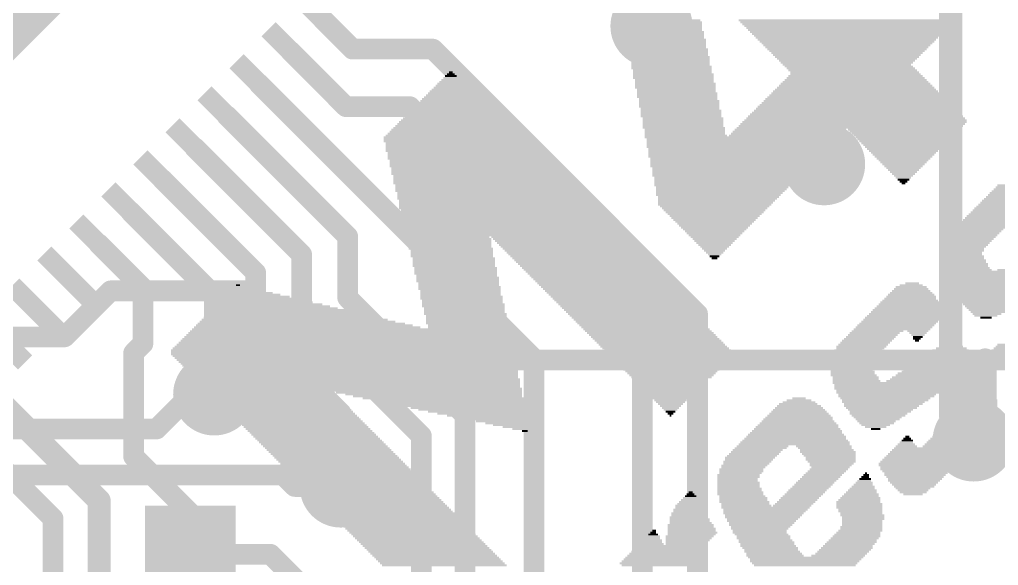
# Model space of a CAD drawing. Extents: x -17.8 to 79, y -18.3 to 67.8.
# Drawn here: x 40.4 to 51.2, y 21.23 to 27.25 of the extents above; entities that cross this region are included whole.
import ezdxf

# ---------------------------------------------------------------- set-up
doc = ezdxf.new("R2010")
doc.units = 0
for name, color, linetype in [('1', 12, 'CONTINUOUS'), ('16', 5, 'CONTINUOUS'), ('18', 3, 'CONTINUOUS'), ('200', 4, 'CONTINUOUS')]:
    doc.layers.add(name, color=color, linetype=linetype)

# ---------------------------------------------------------------- blocks, each defined once
blk = doc.blocks.new('RECT')
blk.add_solid([(-0.5, -0.5), (0.5, -0.5), (-0.5, 0.5), (0.5, 0.5)])
blk = doc.blocks.new('ROUNDV')
at = {"const_width": 0.5}
blk.add_lwpolyline([(0, -0.25, 1), (0, 0.25, 1), (0, -0.25)], format="xyb", dxfattribs=at)

msp = doc.modelspace()

# ---------------------------------------------------------------- linework, layer by layer
at = {"layer": '1'}
for points, const_width in [([(50.673, 44.45), (50.673, 22.86)], 0.254), ([(43.7461, 27.2493), (44.0714, 26.924)], 0.2286), ([(43.3926, 26.8957), (43.9993, 26.289)], 0.2286), ([(44.0714, 26.924), (44.958, 26.924)], 0.2286), ([(44.958, 26.924), (47.879, 24.003)], 0.2286), ([(43.039, 26.5422), (46.0756, 23.5056)], 0.2286), ([(43.9993, 26.289), (44.704, 26.289)], 0.2286), ([(44.704, 26.289), (47.2694, 23.7236)], 0.2286), ([(42.6855, 26.1886), (44.0182, 24.8559)], 0.2286), ([(42.3319, 25.8351), (43.5102, 24.6568)], 0.2286), ([(41.9783, 25.4815), (43.0022, 24.4577)], 0.2286), ([(41.6248, 25.128), (42.545, 24.2078)], 0.2286), ([(44.0182, 24.8559), (44.0182, 24.1808)], 0.2286), ([(41.2712, 24.7744), (41.7576, 24.2881)], 0.2286), ([(43.5102, 24.6568), (43.5102, 23.9776)], 0.2286), ([(43.0022, 24.4577), (43.0022, 23.8506)], 0.2286), ([(41.7576, 24.2881), (41.7576, 23.6728)], 0.2286), ([(42.545, 24.2078), (42.545, 23.114)], 0.2286), ([(44.0182, 24.1808), (45.3136, 22.8854)], 0.2286), ([(43.5102, 23.9776), (44.831, 22.6568)], 0.2286), ([(47.879, 24.003), (47.879, 4.826)], 0.2286), ([(43.0022, 23.8506), (43.942, 22.9108)], 0.2286), ([(41.7576, 23.6728), (41.656, 23.5712)], 0.2286), ([(47.2694, 23.7236), (47.2694, 9.3726)], 0.2286), ([(41.656, 23.5712), (41.656, 22.4282)], 0.2286), ([(46.0756, 23.5056), (46.0756, 10.3632)], 0.2286), ([(39.857, 23.3602), (41.275, 21.9422)], 0.254), ([(39.5035, 23.0066), (40.767, 21.7431)], 0.2286), ([(43.942, 22.9108), (43.942, 22.098)], 0.2286), ([(45.3136, 22.8854), (45.3136, 9.271)], 0.2286), ([(50.673, 22.86), (50.927, 22.606)], 0.254), ([(44.831, 22.6568), (44.831, 7.366)], 0.2286), ([(41.656, 22.4282), (42.282, 21.8022)], 0.2286), ([(41.275, 21.9422), (41.275, 18.669)], 0.254), ([(40.767, 21.7431), (40.767, 6.604)], 0.2286), ([(42.282, 21.8022), (42.282, 21.3496)], 0.2286), ([(43.1664, 21.3496), (42.282, 21.3496)], 0.2286), ([(44.323, 20.193), (43.1664, 21.3496)], 0.2286)]:
    msp.add_lwpolyline(points, dxfattribs=dict(at, const_width=const_width))
for points, const_width in [([(43.7865, 27.2897, 1), (43.7057, 27.2089)], 0.1143), ([(43.433, 26.9361, 1), (43.3522, 26.8553)], 0.1143), ([(44.0714, 26.9812, 1), (44.0714, 26.8669)], 0.1143), ([(44.031, 26.8836, 1), (44.1118, 26.9644)], 0.1143), ([(44.9984, 26.9644, 1), (44.9176, 26.8836)], 0.1143), ([(44.958, 26.8669, 1), (44.958, 26.9812)], 0.1143), ([(43.0794, 26.5826, 1), (42.9986, 26.5018)], 0.1143), ([(43.9993, 26.3462, 1), (43.9993, 26.2319)], 0.1143), ([(43.9589, 26.2486, 1), (44.0397, 26.3294)], 0.1143), ([(44.7444, 26.3294, 1), (44.6636, 26.2486)], 0.1143), ([(44.704, 26.2319, 1), (44.704, 26.3462)], 0.1143), ([(42.7259, 26.229, 1), (42.645, 26.1482)], 0.1143), ([(42.3723, 25.8755, 1), (42.2915, 25.7947)], 0.1143), ([(42.0188, 25.5219, 1), (41.9379, 25.4411)], 0.1143), ([(41.6652, 25.1684, 1), (41.5844, 25.0876)], 0.1143), ([(44.0754, 24.8559, 1), (43.9611, 24.8559)], 0.1143), ([(41.3117, 24.8148, 1), (41.2308, 24.734)], 0.1143), ([(43.9778, 24.8155, 1), (44.0586, 24.8963)], 0.1143), ([(43.5674, 24.6568, 1), (43.4531, 24.6568)], 0.1143), ([(43.4698, 24.6164, 1), (43.5506, 24.6972)], 0.1143), ([(43.0594, 24.4577, 1), (42.9451, 24.4577)], 0.1143), ([(42.9618, 24.4173, 1), (43.0426, 24.4981)], 0.1143), ([(41.8148, 24.2881, 1), (41.7005, 24.2881)], 0.1143), ([(41.7172, 24.2476, 1), (41.798, 24.3285)], 0.1143), ([(42.6022, 24.2078, 1), (42.4879, 24.2078)], 0.1143), ([(42.5046, 24.1673, 1), (42.5854, 24.2482)], 0.1143), ([(44.0586, 24.2212, 1), (43.9778, 24.1404)], 0.1143), ([(43.9611, 24.1808, 1), (44.0754, 24.1808)], 0.1143), ([(43.5506, 24.018, 1), (43.4698, 23.9372)], 0.1143), ([(47.9362, 24.003, 1), (47.8219, 24.003)], 0.1143), ([(47.8386, 23.9626, 1), (47.9194, 24.0434)], 0.1143), ([(43.4531, 23.9776, 1), (43.5674, 23.9776)], 0.1143), ([(43.0426, 23.891, 1), (42.9618, 23.8102)], 0.1143), ([(42.9451, 23.8506, 1), (43.0594, 23.8506)], 0.1143), ([(41.798, 23.6324, 1), (41.7172, 23.7132)], 0.1143), ([(47.3266, 23.7236, 1), (47.2123, 23.7236)], 0.1143), ([(47.229, 23.6832, 1), (47.3098, 23.764)], 0.1143), ([(41.7131, 23.5712, 1), (41.5988, 23.5712)], 0.1143), ([(41.6156, 23.6116, 1), (41.6964, 23.5308)], 0.1143), ([(41.7005, 23.6728, 1), (41.8148, 23.6728)], 0.1143), ([(46.1328, 23.5056, 1), (46.0185, 23.5056)], 0.1143), ([(46.0352, 23.4652, 1), (46.116, 23.546)], 0.1143), ([(42.4879, 23.114, 1), (42.6022, 23.114)], 0.1143), ([(43.9992, 22.9108, 1), (43.8849, 22.9108)], 0.1143), ([(43.9016, 22.8704, 1), (43.9824, 22.9512)], 0.1143), ([(45.3708, 22.8854, 1), (45.2565, 22.8854)], 0.1143), ([(45.2732, 22.845, 1), (45.354, 22.9258)], 0.1143), ([(50.7179, 22.9049, 1), (50.6281, 22.8151)], 0.127), ([(50.6095, 22.86, 1), (50.7365, 22.86)], 0.127), ([(44.8882, 22.6568, 1), (44.7739, 22.6568)], 0.1143), ([(44.7906, 22.6164, 1), (44.8714, 22.6972)], 0.1143), ([(50.8821, 22.5611, 1), (50.9719, 22.6509)], 0.127), ([(41.5988, 22.4282, 1), (41.7131, 22.4282)], 0.1143), ([(41.6964, 22.4686, 1), (41.6156, 22.3878)], 0.1143), ([(43.8849, 22.098, 1), (43.9992, 22.098)], 0.1143), ([(41.3385, 21.9422, 1), (41.2115, 21.9422)], 0.127), ([(41.2301, 21.8973, 1), (41.3199, 21.9871)], 0.127), ([(40.8242, 21.7431, 1), (40.7099, 21.7431)], 0.1143), ([(40.7266, 21.7027, 1), (40.8074, 21.7835)], 0.1143), ([(42.3391, 21.8022, 1), (42.2248, 21.8022)], 0.1143), ([(42.2416, 21.7618, 1), (42.3224, 21.8426)], 0.1143), ([(42.282, 21.4068, 1), (42.282, 21.2925)], 0.1143), ([(42.2248, 21.3496, 1), (42.3391, 21.3496)], 0.1143), ([(43.2068, 21.39, 1), (43.126, 21.3092)], 0.1143), ([(43.1664, 21.2925, 1), (43.1664, 21.4068)], 0.1143)]:
    msp.add_lwpolyline(points, format="xyb", dxfattribs=dict(at, const_width=const_width))
at = {"layer": '16'}
for points, const_width in [([(40.894, 23.749), (41.402, 24.257)], 0.2286), ([(41.402, 24.257), (42.926, 24.257)], 0.2286), ([(42.926, 24.257), (43.688, 23.495)], 0.2286), ([(33.401, 23.749), (40.894, 23.749)], 0.2286), ([(43.688, 23.495), (51.054, 23.495)], 0.2286), ([(51.054, 22.733), (51.054, 23.495)], 0.254), ([(51.054, 23.495), (54.737, 23.495)], 0.2286), ([(41.91, 22.733), (42.291, 23.114)], 0.2286), ([(42.291, 23.114), (42.545, 23.114)], 0.2286), ([(41.91, 22.733), (20.701, 22.733)], 0.2286), ([(50.927, 22.606), (51.054, 22.733)], 0.254), ([(43.307, 22.225), (22.479, 22.225)], 0.2286), ([(43.307, 22.225), (43.434, 22.098)], 0.2286), ([(43.434, 22.098), (43.942, 22.098)], 0.2286)]:
    msp.add_lwpolyline(points, dxfattribs=dict(at, const_width=const_width))
for points, const_width in [([(41.402, 24.3142, 1), (41.402, 24.1999)], 0.1143), ([(41.4424, 24.2166, 1), (41.3616, 24.2974)], 0.1143), ([(42.9664, 24.2974, 1), (42.8856, 24.2166)], 0.1143), ([(42.926, 24.1999, 1), (42.926, 24.3142)], 0.1143), ([(40.8536, 23.7894, 1), (40.9344, 23.7086)], 0.1143), ([(40.894, 23.6919, 1), (40.894, 23.8062)], 0.1143), ([(43.688, 23.5522, 1), (43.688, 23.4379)], 0.1143), ([(43.6476, 23.4546, 1), (43.7284, 23.5354)], 0.1143), ([(51.1175, 23.495, 1), (50.9905, 23.495)], 0.127), ([(51.054, 23.5522, 1), (51.054, 23.4379)], 0.1143), ([(51.054, 23.4379, 1), (51.054, 23.5522)], 0.1143), ([(42.291, 23.1712, 1), (42.291, 23.0569)], 0.1143), ([(42.3314, 23.0736, 1), (42.2506, 23.1544)], 0.1143), ([(42.545, 23.0569, 1), (42.545, 23.1712)], 0.1143), ([(41.8696, 22.7734, 1), (41.9504, 22.6926)], 0.1143), ([(41.91, 22.6759, 1), (41.91, 22.7902)], 0.1143), ([(50.9905, 22.733, 1), (51.1175, 22.733)], 0.127), ([(51.0989, 22.6881, 1), (51.0091, 22.7779)], 0.127), ([(50.8821, 22.6509, 1), (50.9719, 22.5611)], 0.127), ([(43.3474, 22.2654, 1), (43.2666, 22.1846)], 0.1143), ([(43.307, 22.1679, 1), (43.307, 22.2822)], 0.1143), ([(43.434, 22.1552, 1), (43.434, 22.0409)], 0.1143), ([(43.3936, 22.0576, 1), (43.4744, 22.1384)], 0.1143), ([(43.942, 22.0409, 1), (43.942, 22.1552)], 0.1143)]:
    msp.add_lwpolyline(points, format="xyb", dxfattribs=dict(at, const_width=const_width))

# ---------------------------------------------------------------- block references
at = {"layer": '1', "rotation": 135}
for p, xscale, yscale in [((38.3014, 28.0978), 4.7, 4.7), ((43.7461, 27.2493), 0.7, 0.22), ((43.3926, 26.8957), 0.7, 0.22), ((43.039, 26.5422), 0.7, 0.22), ((42.6855, 26.1886), 0.7, 0.22), ((42.3319, 25.8351), 0.7, 0.22), ((41.9783, 25.4815), 0.7, 0.22), ((41.6248, 25.128), 0.7, 0.22), ((41.2712, 24.7744), 0.7, 0.22), ((40.9177, 24.4209), 0.7, 0.22), ((40.5641, 24.0673), 0.7, 0.22), ((40.2106, 23.7138), 0.7, 0.22)]:
    msp.add_blockref('RECT', p, dxfattribs=dict(at, xscale=xscale, yscale=yscale))
at = {"layer": '1', "xscale": 1.075, "rotation": 90}
msp.add_blockref('RECT', (42.282, 21.3496), dxfattribs=at)
at = {"layer": '18', "xscale": 0.9064, "yscale": 0.9064}
for p in [(47.371, 27.178), (47.371, 27.178), (49.276, 25.654), (49.276, 25.654), (42.545, 23.114), (42.545, 23.114), (50.927, 22.606), (50.927, 22.606), (43.942, 22.098), (43.942, 22.098)]:
    msp.add_blockref('ROUNDV', p, dxfattribs=at)
at = {"layer": '200', "yscale": 0.0212}
for p, xscale in [((47.4749, 27.2404), 0.8678), ((47.4961, 27.2192), 0.8678), ((49.4645, 27.2404), 2.2647), ((49.4857, 27.2192), 2.2647), ((47.4961, 27.1981), 0.8678), ((47.4961, 27.1769), 0.8678), ((47.4961, 27.1557), 0.8678), ((47.4961, 27.1346), 0.8678), ((47.5173, 27.1134), 0.8678), ((49.5069, 27.1981), 2.2647), ((49.528, 27.1769), 2.2647), ((49.528, 27.1557), 2.2224), ((49.528, 27.1346), 2.1801), ((49.528, 27.1134), 2.1377), ((47.5173, 27.0922), 0.8678), ((47.5173, 27.0711), 0.8678), ((47.5173, 27.0499), 0.8678), ((47.5279, 27.0288), 0.889), ((47.5384, 27.0076), 0.8678), ((49.528, 27.0922), 2.0954), ((49.528, 27.0711), 2.0531), ((49.528, 27.0499), 2.0108), ((49.528, 27.0288), 1.9684), ((49.528, 27.0076), 1.9261), ((47.5384, 26.9864), 0.8678), ((47.5384, 26.9653), 0.8678), ((47.5384, 26.9441), 0.8678), ((47.549, 26.9229), 0.889), ((47.5596, 26.9018), 0.8678), ((49.528, 26.9864), 1.8838), ((49.528, 26.9653), 1.8414), ((49.528, 26.9441), 1.7991), ((49.528, 26.9229), 1.7568), ((49.528, 26.9018), 1.7144), ((47.5596, 26.8806), 0.8678), ((47.5596, 26.8594), 0.8678), ((47.5702, 26.8383), 0.889), ((47.5702, 26.8171), 0.889), ((47.5808, 26.7959), 0.8678), ((49.528, 26.8806), 1.6721), ((49.528, 26.8594), 1.6298), ((49.528, 26.8383), 1.5874), ((49.528, 26.8171), 1.5451), ((49.528, 26.7959), 1.5028), ((47.5913, 26.7324), 0.889), ((47.5913, 26.7113), 0.889), ((47.5808, 26.7748), 0.8678), ((47.5808, 26.7536), 0.8678), ((47.6019, 26.6901), 0.8678), ((49.528, 26.7748), 1.4604), ((49.528, 26.7536), 1.4181), ((49.5492, 26.7324), 1.4181), ((49.5704, 26.7113), 1.4181), ((49.5915, 26.6901), 1.4181), ((45.1573, 26.5843), 0.2117), ((45.1573, 26.6054), 0.1693), ((45.1573, 26.6266), 0.127), ((45.1573, 26.6478), 0.0847), ((45.1573, 26.6689), 0.0423), ((47.6019, 26.6689), 0.8678), ((47.6125, 26.6478), 0.889), ((47.6125, 26.6266), 0.889), ((47.6125, 26.6054), 0.889), ((47.6231, 26.5843), 0.8678), ((49.6233, 26.5843), 1.5663), ((49.6233, 26.6054), 1.5239), ((49.6233, 26.6266), 1.4816), ((49.6127, 26.6689), 1.4181), ((49.6233, 26.6478), 1.4393), ((45.1573, 26.4784), 0.4233), ((45.1573, 26.4996), 0.381), ((45.1573, 26.5208), 0.3387), ((45.1573, 26.5419), 0.2963), ((45.1573, 26.5631), 0.254), ((47.6231, 26.5631), 0.8678), ((47.6337, 26.5419), 0.889), ((47.6337, 26.5208), 0.889), ((47.6337, 26.4996), 0.889), ((47.6443, 26.4784), 0.8678), ((49.6233, 26.4784), 1.7779), ((49.6233, 26.4996), 1.7356), ((49.6233, 26.5208), 1.6933), ((49.6233, 26.5419), 1.6509), ((49.6233, 26.5631), 1.6086), ((45.1573, 26.3514), 0.6773), ((45.1573, 26.3726), 0.635), ((45.1573, 26.3938), 0.5926), ((45.1573, 26.4149), 0.5503), ((45.1573, 26.4361), 0.508), ((45.1573, 26.4573), 0.4657), ((47.6548, 26.4361), 0.889), ((47.6548, 26.4149), 0.889), ((47.6548, 26.3938), 0.889), ((47.6443, 26.4573), 0.8678), ((47.6654, 26.3726), 0.8678), ((47.676, 26.3514), 0.889), ((49.6233, 26.3514), 2.0319), ((49.6233, 26.3726), 1.9896), ((49.6233, 26.3938), 1.9473), ((49.6233, 26.4149), 1.9049), ((49.6233, 26.4361), 1.8626), ((49.6233, 26.4573), 1.8203), ((45.1573, 26.2456), 0.889), ((45.1573, 26.2668), 0.8466), ((45.1573, 26.2879), 0.8043), ((45.1573, 26.3091), 0.762), ((45.1573, 26.3303), 0.7196), ((47.676, 26.3303), 0.889), ((47.676, 26.3091), 0.889), ((47.676, 26.2879), 0.889), ((47.6866, 26.2668), 0.8678), ((47.6972, 26.2456), 0.889), ((49.6233, 26.2456), 2.2436), ((49.6233, 26.2668), 2.2012), ((49.6233, 26.2879), 2.1589), ((49.6233, 26.3091), 2.1166), ((49.6233, 26.3303), 2.0743), ((45.1573, 26.1398), 1.1006), ((45.1573, 26.161), 1.0583), ((45.1573, 26.1821), 1.016), ((45.1573, 26.2033), 0.9736), ((45.1573, 26.2245), 0.9313), ((47.6972, 26.2245), 0.889), ((47.6972, 26.2033), 0.889), ((47.6972, 26.1821), 0.889), ((47.7183, 26.161), 0.889), ((47.7183, 26.1398), 0.889), ((49.6233, 26.1398), 2.4552), ((49.6233, 26.161), 2.4129), ((49.6233, 26.1821), 2.3706), ((49.6233, 26.2033), 2.3282), ((49.6233, 26.2245), 2.2859), ((45.1573, 26.034), 1.3123), ((45.1573, 26.0551), 1.27), ((45.1573, 26.0763), 1.2276), ((45.1573, 26.0975), 1.1853), ((45.1573, 26.1186), 1.143), ((47.7183, 26.1186), 0.889), ((47.7183, 26.0975), 0.889), ((47.7183, 26.0763), 0.889), ((47.7289, 26.0551), 0.9101), ((47.7395, 26.034), 0.889), ((48.9036, 26.034), 1.2276), ((49.5492, 26.0551), 2.4764), ((49.5704, 26.0763), 2.4764), ((49.5915, 26.0975), 2.4764), ((49.6127, 26.1186), 2.4764), ((50.1524, 26.034), 1.2276), ((45.1573, 25.9493), 1.4816), ((45.1679, 25.9281), 1.5028), ((45.1573, 25.9705), 1.4393), ((45.1573, 25.9916), 1.3969), ((45.1573, 26.0128), 1.3546), ((47.7395, 26.0128), 0.889), ((47.7395, 25.9916), 0.889), ((48.3639, 25.9493), 2.1378), ((47.7501, 25.9705), 0.9101), ((48.3639, 25.9281), 2.0954), ((48.8401, 25.9705), 1.2276), ((48.8613, 25.9916), 1.2276), ((48.8825, 26.0128), 1.2276), ((50.1524, 26.0128), 1.1853), ((50.1524, 25.9916), 1.143), ((50.1524, 25.9705), 1.1006), ((50.1524, 25.9493), 1.0583), ((50.1524, 25.9281), 1.016), ((45.1784, 25.907), 1.5239), ((45.1996, 25.8858), 1.5239), ((45.2102, 25.8646), 1.5451), ((45.2208, 25.8435), 1.5663), ((45.2314, 25.8223), 1.5874), ((48.3533, 25.907), 2.0743), ((48.3427, 25.8858), 2.0531), ((48.3216, 25.8435), 2.0108), ((48.3322, 25.8646), 2.0319), ((48.3216, 25.8223), 1.9684), ((50.1524, 25.907), 0.9736), ((50.1524, 25.8858), 0.9313), ((50.1524, 25.8646), 0.889), ((50.1524, 25.8435), 0.8466), ((50.1524, 25.8223), 0.8043), ((45.2419, 25.8011), 1.6086), ((45.2631, 25.78), 1.6086), ((45.2737, 25.7588), 1.6298), ((45.2843, 25.7376), 1.6509), ((45.2949, 25.7165), 1.6721), ((48.2792, 25.7376), 1.8838), ((48.311, 25.8011), 1.9473), ((48.3004, 25.78), 1.9261), ((48.2898, 25.7588), 1.9049), ((48.2792, 25.7165), 1.8414), ((50.1524, 25.8011), 0.762), ((50.1524, 25.78), 0.7196), ((50.1524, 25.7588), 0.6773), ((50.1524, 25.7376), 0.635), ((50.1524, 25.7165), 0.5926), ((45.316, 25.6953), 1.6721), ((45.3266, 25.6741), 1.6933), ((45.3372, 25.653), 1.7144), ((45.3478, 25.6318), 1.7356), ((45.3689, 25.6106), 1.7356), ((48.2369, 25.6318), 1.7568), ((48.2687, 25.6953), 1.8203), ((48.2581, 25.6741), 1.7991), ((48.2475, 25.653), 1.7779), ((48.2369, 25.6106), 1.7144), ((50.1524, 25.6953), 0.5503), ((50.1524, 25.6741), 0.508), ((50.1524, 25.653), 0.4656), ((50.1524, 25.6318), 0.4233), ((50.1524, 25.6106), 0.381), ((45.3795, 25.5895), 1.7568), ((45.3901, 25.5683), 1.7779), ((45.4007, 25.5471), 1.7991), ((45.4218, 25.526), 1.7991), ((45.4324, 25.5048), 1.8203), ((48.2157, 25.5683), 1.6721), ((48.2263, 25.5895), 1.6933), ((48.1946, 25.526), 1.6298), ((48.2052, 25.5471), 1.6509), ((48.1946, 25.5048), 1.5874), ((50.1524, 25.5895), 0.3387), ((50.1524, 25.5683), 0.2963), ((50.1524, 25.5471), 0.254), ((50.1524, 25.526), 0.2117), ((50.1524, 25.5048), 0.1693), ((45.443, 25.4836), 1.8414), ((45.4536, 25.4625), 1.8626), ((45.4642, 25.4413), 1.8838), ((45.4853, 25.4201), 1.8838), ((45.4959, 25.399), 1.9049), ((45.5065, 25.3778), 1.9261), ((48.184, 25.4836), 1.5663), ((48.1734, 25.4625), 1.5451), ((48.1628, 25.4413), 1.5239), ((48.1522, 25.4201), 1.5028), ((48.1522, 25.399), 1.4604), ((48.1417, 25.3778), 1.4393), ((50.1524, 25.4836), 0.127), ((50.1524, 25.4625), 0.0847), ((50.1524, 25.4413), 0.0423), ((51.4541, 25.3778), 0.6138), ((51.4541, 25.399), 0.5715), ((51.4541, 25.4201), 0.5291), ((45.5171, 25.3567), 1.9473), ((45.5488, 25.3143), 1.9684), ((45.5594, 25.2932), 1.9896), ((45.57, 25.272), 2.0108), ((45.5383, 25.3355), 1.9473), ((48.1205, 25.3355), 1.3969), ((48.1099, 25.3143), 1.3758), ((48.1311, 25.3567), 1.4181), ((48.1099, 25.2932), 1.3335), ((48.0993, 25.272), 1.3123), ((51.4329, 25.272), 0.7831), ((51.4435, 25.2932), 0.762), ((51.4435, 25.3143), 0.7196), ((51.4435, 25.3355), 0.6773), ((51.4541, 25.3567), 0.6561), ((45.6123, 25.2085), 2.0531), ((45.5912, 25.2508), 2.0108), ((45.6229, 25.1873), 2.0743), ((45.6335, 25.1662), 2.0954), ((45.6018, 25.2297), 2.0319), ((48.0887, 25.2508), 1.2911), ((48.0782, 25.2297), 1.27), ((48.0676, 25.2085), 1.2488), ((48.0676, 25.1873), 1.2065), ((48.0676, 25.1662), 1.1641), ((51.3589, 25.1662), 0.8466), ((51.38, 25.1873), 0.8466), ((51.4012, 25.2085), 0.8466), ((51.4224, 25.2297), 0.8466), ((51.4329, 25.2508), 0.8255), ((45.6758, 25.1027), 2.1378), ((45.6864, 25.0815), 2.1589), ((45.6547, 25.145), 2.0954), ((45.6653, 25.1238), 2.1166), ((45.7076, 25.0603), 2.1589), ((48.0676, 25.145), 1.1218), ((48.0676, 25.1238), 1.0795), ((48.0676, 25.1027), 1.0371), ((48.0676, 25.0815), 0.9948), ((48.0676, 25.0603), 0.9525), ((51.253, 25.0603), 0.8466), ((51.2742, 25.0815), 0.8466), ((51.2954, 25.1027), 0.8466), ((51.3165, 25.1238), 0.8466), ((51.3377, 25.145), 0.8466), ((45.7393, 24.9968), 2.2224), ((45.7182, 25.0392), 2.1801), ((45.7288, 25.018), 2.2012), ((45.7605, 24.9757), 2.2224), ((45.7711, 24.9545), 2.2436), ((48.0676, 25.0392), 0.9101), ((48.0676, 25.018), 0.8678), ((48.0676, 24.9968), 0.8255), ((48.0676, 24.9757), 0.7831), ((48.0676, 24.9545), 0.7408), ((50.999, 24.9545), 0.5503), ((51.0202, 24.9757), 0.5503), ((51.0414, 24.9968), 0.5503), ((51.0625, 25.018), 0.5503), ((51.0943, 25.0392), 0.5715), ((45.7817, 24.9333), 2.2647), ((45.7923, 24.9122), 2.2859), ((45.824, 24.8698), 2.3071), ((45.8134, 24.891), 2.2859), ((45.1255, 24.8487), 0.9101), ((46.3002, 24.8487), 1.3969), ((48.0676, 24.9333), 0.6985), ((48.0676, 24.9122), 0.6561), ((48.0676, 24.891), 0.6138), ((48.0676, 24.8698), 0.5715), ((48.0676, 24.8487), 0.5291), ((50.9038, 24.8487), 0.5291), ((50.9144, 24.8698), 0.5503), ((50.9355, 24.891), 0.5503), ((50.9567, 24.9122), 0.5503), ((50.9779, 24.9333), 0.5503), ((45.1361, 24.8275), 0.9313), ((45.1361, 24.8063), 0.9313), ((45.1467, 24.7852), 0.9101), ((45.1467, 24.764), 0.9101), ((45.1467, 24.7428), 0.9101), ((46.3214, 24.8275), 1.3969), ((46.3426, 24.8063), 1.3969), ((46.3637, 24.7852), 1.3969), ((46.3849, 24.764), 1.3969), ((46.4061, 24.7428), 1.3969), ((48.0676, 24.8275), 0.4868), ((48.0676, 24.8063), 0.4445), ((48.0676, 24.7852), 0.4022), ((48.0676, 24.764), 0.3598), ((48.0676, 24.7428), 0.3175), ((50.8191, 24.7428), 0.4868), ((50.8509, 24.7852), 0.508), ((50.8403, 24.764), 0.4868), ((50.8826, 24.8275), 0.5291), ((50.8721, 24.8063), 0.508), ((45.1573, 24.7217), 0.9313), ((45.1679, 24.7005), 0.9101), ((45.1679, 24.6793), 0.9101), ((45.1679, 24.6582), 0.9101), ((45.1679, 24.637), 0.9101), ((46.4272, 24.7217), 1.3969), ((46.4484, 24.7005), 1.3969), ((46.4696, 24.6793), 1.3969), ((46.4907, 24.6582), 1.3969), ((46.5119, 24.637), 1.3969), ((48.0676, 24.7217), 0.2752), ((48.0676, 24.7005), 0.2328), ((48.0676, 24.6793), 0.1905), ((48.0676, 24.6582), 0.1482), ((48.0676, 24.637), 0.1058), ((50.798, 24.6793), 0.4445), ((50.798, 24.6582), 0.4445), ((50.8086, 24.7217), 0.4656), ((50.8086, 24.7005), 0.4656), ((50.8086, 24.637), 0.4656), ((45.189, 24.6158), 0.9101), ((45.189, 24.5947), 0.9101), ((45.189, 24.5735), 0.9101), ((45.189, 24.5524), 0.9101), ((45.189, 24.5312), 0.9101), ((46.5331, 24.6158), 1.3969), ((46.5542, 24.5947), 1.3969), ((46.5754, 24.5735), 1.3969), ((46.5966, 24.5524), 1.3969), ((46.6177, 24.5312), 1.3969), ((48.0676, 24.6158), 0.0635), ((50.8191, 24.5947), 0.4868), ((50.8191, 24.5735), 0.4868), ((50.8297, 24.5524), 0.508), ((50.8297, 24.5312), 0.508), ((50.8086, 24.6158), 0.4656), ((45.2102, 24.51), 0.9101), ((45.2102, 24.4889), 0.9101), ((45.2102, 24.4677), 0.9101), ((45.2102, 24.4465), 0.9101), ((45.2208, 24.4254), 0.889), ((46.6389, 24.51), 1.3969), ((46.6601, 24.4889), 1.3969), ((46.6812, 24.4677), 1.3969), ((46.7024, 24.4465), 1.3969), ((46.7235, 24.4254), 1.3969), ((50.8509, 24.51), 0.508), ((50.8615, 24.4889), 0.5291), ((51.4753, 24.4677), 1.7568), ((51.4859, 24.4465), 1.7356), ((51.4859, 24.4254), 1.7356), ((51.761, 24.4889), 1.143), ((42.8396, 24.2984), 0.1482), ((42.8079, 24.3195), 0.0423), ((45.2314, 24.4042), 0.9101), ((45.2314, 24.383), 0.9101), ((45.2314, 24.3619), 0.9101), ((45.2419, 24.3407), 0.889), ((45.2419, 24.3195), 0.889), ((45.2525, 24.2984), 0.9101), ((46.7447, 24.4042), 1.3969), ((46.7659, 24.383), 1.3969), ((46.787, 24.3619), 1.3969), ((46.8082, 24.3407), 1.3969), ((46.8294, 24.3195), 1.3969), ((46.8505, 24.2984), 1.3969), ((50.2371, 24.2984), 0.3387), ((50.2371, 24.3195), 0.254), ((50.2477, 24.3407), 0.1482), ((51.4964, 24.4042), 1.7568), ((51.507, 24.383), 1.7356), ((51.2107, 24.3619), 1.143), ((51.2107, 24.3407), 1.1006), ((51.1895, 24.3195), 1.0583), ((51.179, 24.2984), 0.9948), ((43.0195, 24.1925), 0.7196), ((42.9772, 24.2137), 0.5926), ((42.9455, 24.2349), 0.4868), ((42.9137, 24.256), 0.381), ((42.8714, 24.2772), 0.254), ((45.2525, 24.2772), 0.9101), ((45.2631, 24.256), 0.889), ((45.2631, 24.2349), 0.889), ((45.2631, 24.2137), 0.889), ((45.2737, 24.1925), 0.9101), ((46.8717, 24.2772), 1.3969), ((46.8929, 24.256), 1.3969), ((46.914, 24.2349), 1.3969), ((46.9352, 24.2137), 1.3969), ((46.9564, 24.1925), 1.3969), ((50.2371, 24.1925), 0.5503), ((50.2371, 24.2137), 0.508), ((50.2371, 24.2349), 0.4657), ((50.2371, 24.256), 0.4233), ((50.2371, 24.2772), 0.381), ((51.1684, 24.2772), 0.9736), ((51.1578, 24.256), 0.9101), ((51.1366, 24.2137), 0.8255), ((51.1578, 24.2349), 0.8678), ((51.1366, 24.1925), 0.7831), ((43.1889, 24.0867), 1.27), ((43.1571, 24.1079), 1.1641), ((43.1148, 24.129), 1.0371), ((43.083, 24.1502), 0.9313), ((43.0513, 24.1714), 0.8255), ((45.2737, 24.1714), 0.9101), ((45.2843, 24.1502), 0.889), ((45.2843, 24.129), 0.889), ((45.2949, 24.1079), 0.9101), ((45.2949, 24.0867), 0.9101), ((46.9775, 24.1714), 1.3969), ((46.9987, 24.1502), 1.3969), ((47.0199, 24.129), 1.3969), ((47.041, 24.1079), 1.3969), ((47.0622, 24.0867), 1.3969), ((50.2159, 24.0867), 0.7196), ((50.2265, 24.1079), 0.6985), ((50.2265, 24.129), 0.6561), ((50.2265, 24.1502), 0.6138), ((50.2265, 24.1714), 0.5715), ((51.126, 24.1714), 0.7196), ((51.1155, 24.1502), 0.6985), ((51.1049, 24.129), 0.635), ((51.1049, 24.1079), 0.5926), ((51.0943, 24.0867), 0.5291), ((43.3688, 23.9809), 1.8414), ((43.3264, 24.002), 1.7144), ((43.2947, 24.0232), 1.6086), ((43.2629, 24.0444), 1.5028), ((43.2206, 24.0655), 1.3758), ((45.3054, 24.0655), 0.889), ((45.3054, 24.0444), 0.889), ((45.3054, 24.0232), 0.889), ((45.316, 24.002), 0.9101), ((45.3266, 23.9809), 0.889), ((47.0834, 24.0655), 1.3969), ((47.1045, 24.0444), 1.3969), ((47.1257, 24.0232), 1.3969), ((47.1469, 24.002), 1.3969), ((47.168, 23.9809), 1.3969), ((50.1736, 23.9809), 0.8466), ((50.1947, 24.002), 0.8466), ((50.2053, 24.0232), 0.8255), ((50.2159, 24.0444), 0.8043), ((50.2159, 24.0655), 0.762), ((51.0943, 24.0655), 0.4868), ((51.0837, 24.0444), 0.4233), ((51.0837, 24.0232), 0.381), ((51.0731, 24.002), 0.3175), ((51.0625, 23.9809), 0.254), ((43.5381, 23.875), 2.3917), ((43.5063, 23.8962), 2.2859), ((43.464, 23.9174), 2.1589), ((43.4323, 23.9385), 2.0531), ((43.4005, 23.9597), 1.9473), ((45.3266, 23.9597), 0.889), ((45.3266, 23.9385), 0.889), ((45.3266, 23.9174), 0.889), ((45.3372, 23.8962), 0.9101), ((45.3478, 23.875), 0.889), ((47.1892, 23.9597), 1.3969), ((47.2104, 23.9385), 1.3969), ((47.2315, 23.9174), 1.3969), ((47.2527, 23.8962), 1.3969), ((47.2739, 23.875), 1.3969), ((50.0677, 23.875), 0.8466), ((50.0889, 23.8962), 0.8466), ((50.1101, 23.9174), 0.8466), ((50.1312, 23.9385), 0.8466), ((50.1524, 23.9597), 0.8466), ((51.0625, 23.9597), 0.127), ((44.0249, 23.7692), 3.577), ((44.0355, 23.7904), 3.5559), ((44.0355, 23.8115), 3.5135), ((44.0461, 23.8327), 3.4924), ((43.5698, 23.8539), 2.4976), ((45.3478, 23.8539), 0.889), ((47.295, 23.8539), 1.3969), ((47.3162, 23.8327), 1.3969), ((47.3374, 23.8115), 1.3969), ((47.3585, 23.7904), 1.3969), ((47.3797, 23.7692), 1.3969), ((49.8138, 23.7692), 0.5503), ((49.8349, 23.7904), 0.5503), ((49.8667, 23.8115), 0.5715), ((50.0254, 23.8327), 0.8466), ((50.0466, 23.8539), 0.8466), ((50.3112, 23.8115), 0.2328), ((50.3112, 23.7904), 0.1905), ((50.3112, 23.7692), 0.1482), ((43.9826, 23.6634), 3.704), ((43.9932, 23.6846), 3.6829), ((43.9932, 23.7057), 3.6405), ((44.0037, 23.7269), 3.6194), ((44.0143, 23.7481), 3.5982), ((47.4009, 23.7481), 1.3969), ((47.422, 23.7269), 1.3969), ((47.4432, 23.7057), 1.3969), ((47.4644, 23.6846), 1.3969), ((47.4855, 23.6634), 1.3969), ((49.7079, 23.6634), 0.5503), ((49.7291, 23.6846), 0.5503), ((49.7503, 23.7057), 0.5503), ((49.7714, 23.7269), 0.5503), ((49.7926, 23.7481), 0.5503), ((50.3112, 23.7481), 0.1058), ((50.3006, 23.7269), 0.0847), ((50.3006, 23.7057), 0.0423), ((50.6816, 23.6634), 0.1693), ((51.6234, 23.6634), 0.8678), ((43.9614, 23.5787), 3.7887), ((43.9614, 23.5576), 3.7887), ((43.9508, 23.5999), 3.7675), ((43.9614, 23.6211), 3.7464), ((43.972, 23.6422), 3.7252), ((47.5067, 23.6422), 1.3969), ((47.5278, 23.6211), 1.3969), ((47.549, 23.5999), 1.3969), ((47.5702, 23.5787), 1.3969), ((47.5808, 23.5576), 1.3758), ((49.6233, 23.5576), 0.508), ((49.6444, 23.5787), 0.508), ((49.655, 23.5999), 0.5291), ((49.6868, 23.6422), 0.5503), ((49.6762, 23.6211), 0.5291), ((50.6604, 23.5576), 0.508), ((50.671, 23.5787), 0.4445), ((50.671, 23.5999), 0.4021), ((50.6816, 23.6211), 0.3387), ((50.6816, 23.6422), 0.254), ((51.5388, 23.5787), 0.8678), ((51.5282, 23.5576), 0.8466), ((51.5599, 23.5999), 0.8678), ((51.5811, 23.6211), 0.8678), ((51.6023, 23.6422), 0.8678), ((43.972, 23.5364), 3.7675), ((43.9826, 23.5152), 3.7464), ((43.9932, 23.4941), 3.7252), ((44.0143, 23.4729), 3.7252), ((44.0249, 23.4517), 3.704), ((47.5913, 23.5364), 1.3546), ((47.5913, 23.5152), 1.3123), ((47.5913, 23.4941), 1.27), ((47.5913, 23.4729), 1.2276), ((47.5913, 23.4517), 1.1853), ((49.5809, 23.4941), 0.4657), ((49.5809, 23.4729), 0.4657), ((49.5704, 23.4517), 0.4445), ((49.6127, 23.5364), 0.4868), ((49.6021, 23.5152), 0.4657), ((50.6286, 23.4517), 0.7408), ((50.6286, 23.4729), 0.6985), ((50.6498, 23.4941), 0.6561), ((50.6498, 23.5152), 0.6138), ((50.6604, 23.5364), 0.5503), ((51.5282, 23.5364), 0.8043), ((51.5176, 23.5152), 0.7831), ((51.5176, 23.4941), 0.7408), ((51.507, 23.4729), 0.7196), ((51.507, 23.4517), 0.6773), ((44.0355, 23.4306), 3.6829), ((44.0461, 23.4094), 3.6617), ((44.0672, 23.3882), 3.6617), ((44.0778, 23.3671), 3.6405), ((44.0884, 23.3459), 3.6194), ((44.099, 23.3247), 3.5982), ((47.5913, 23.4306), 1.143), ((47.5913, 23.4094), 1.1006), ((47.5913, 23.3882), 1.0583), ((47.5913, 23.3671), 1.016), ((47.5913, 23.3459), 0.9736), ((47.5913, 23.3247), 0.9313), ((49.5809, 23.4306), 0.4657), ((49.5809, 23.4094), 0.4657), ((49.5809, 23.3882), 0.4657), ((49.5915, 23.3671), 0.4868), ((49.5915, 23.3459), 0.4868), ((49.6021, 23.3247), 0.508), ((50.5757, 23.3247), 1.016), ((50.5757, 23.3459), 0.9736), ((50.5969, 23.3671), 0.9313), ((50.5969, 23.3882), 0.889), ((50.6075, 23.4094), 0.8255), ((50.6181, 23.4306), 0.8043), ((51.507, 23.4306), 0.635), ((51.4964, 23.4094), 0.6138), ((44.1096, 23.3036), 3.577), ((44.1307, 23.2824), 3.577), ((44.1413, 23.2612), 3.5559), ((44.1519, 23.2401), 3.5347), ((44.1625, 23.2189), 3.5135), ((47.5913, 23.3036), 0.889), ((47.5808, 23.2824), 0.8255), ((47.5808, 23.2612), 0.7831), ((47.5808, 23.2401), 0.7408), ((47.5808, 23.2189), 0.6985), ((49.6233, 23.3036), 0.508), ((49.6233, 23.2824), 0.508), ((49.6338, 23.2612), 0.5291), ((50.2477, 23.2401), 1.7568), ((50.2582, 23.2189), 1.7356), ((50.5334, 23.2612), 1.143), ((50.5546, 23.2824), 1.1006), ((50.5546, 23.3036), 1.0583), ((44.1731, 23.1977), 3.4924), ((44.1942, 23.1766), 3.4924), ((44.2048, 23.1554), 3.4712), ((43.1783, 23.1342), 1.3758), ((43.1994, 23.1131), 1.3758), ((44.9139, 23.1342), 2.0531), ((44.9668, 23.1131), 1.9473), ((47.5808, 23.1977), 0.6561), ((47.5808, 23.1766), 0.6138), ((47.5808, 23.1554), 0.5715), ((47.5808, 23.1342), 0.5291), ((47.5808, 23.1131), 0.4868), ((50.2688, 23.1977), 1.7568), ((50.2688, 23.1766), 1.7568), ((50.2794, 23.1554), 1.7356), ((49.9831, 23.1342), 1.143), ((49.9725, 23.1131), 1.0795), ((50.8932, 23.1342), 0.5503), ((50.9038, 23.1131), 0.5291), ((43.2206, 23.0919), 1.3758), ((43.2418, 23.0707), 1.3758), ((43.2629, 23.0496), 1.3758), ((43.2841, 23.0284), 1.3758), ((43.3053, 23.0072), 1.3758), ((45.0091, 23.0919), 1.8626), ((45.0726, 23.0707), 1.7779), ((45.1255, 23.0496), 1.6721), ((45.1784, 23.0284), 1.5663), ((45.2314, 23.0072), 1.4604), ((47.5808, 23.0919), 0.4445), ((47.5808, 23.0707), 0.4022), ((47.5808, 23.0496), 0.3598), ((47.5808, 23.0284), 0.3175), ((47.5808, 23.0072), 0.2752), ((48.9883, 23.0072), 0.4233), ((48.9989, 23.0284), 0.3598), ((48.9989, 23.0496), 0.2752), ((48.9989, 23.0707), 0.1482), ((49.9619, 23.0919), 1.0583), ((49.9513, 23.0707), 0.9948), ((49.9513, 23.0496), 0.9525), ((49.9302, 23.0284), 0.9101), ((49.9302, 23.0072), 0.8678), ((50.9144, 23.0919), 0.508), ((50.9355, 23.0496), 0.508), ((50.925, 23.0707), 0.4868), ((50.9461, 23.0284), 0.4868), ((50.9461, 23.0072), 0.4868), ((43.3264, 22.9861), 1.3758), ((43.3476, 22.9649), 1.3758), ((43.3688, 22.9437), 1.3758), ((43.3899, 22.9226), 1.3758), ((43.4111, 22.9014), 1.3758), ((45.2843, 22.9861), 1.3546), ((45.3478, 22.9649), 1.2699), ((45.3901, 22.9437), 1.1853), ((45.443, 22.9226), 1.0795), ((45.4959, 22.9014), 0.9736), ((47.5808, 22.9861), 0.2328), ((47.5808, 22.9649), 0.1905), ((47.5808, 22.9437), 0.1482), ((47.5808, 22.9226), 0.1058), ((47.5808, 22.9014), 0.0635), ((48.9989, 22.9014), 0.6561), ((48.9989, 22.9226), 0.6138), ((48.9989, 22.9437), 0.5715), ((48.9989, 22.9649), 0.5291), ((48.9989, 22.9861), 0.4868), ((49.909, 22.9861), 0.8255), ((49.909, 22.9649), 0.7831), ((49.8984, 22.9437), 0.7196), ((49.8984, 22.9226), 0.6773), ((49.8773, 22.9014), 0.635), ((50.9567, 22.9861), 0.4657), ((50.9567, 22.9649), 0.4657), ((50.9567, 22.9437), 0.4657), ((50.9567, 22.9226), 0.4657), ((50.9567, 22.9014), 0.4657), ((43.4323, 22.8803), 1.3758), ((43.4534, 22.8591), 1.3758), ((43.4746, 22.8379), 1.3758), ((43.4958, 22.8168), 1.3758), ((43.5169, 22.7956), 1.3758), ((45.5488, 22.8803), 0.8678), ((45.6123, 22.8591), 0.7831), ((45.6653, 22.8379), 0.6773), ((45.7182, 22.8168), 0.5715), ((45.7711, 22.7956), 0.4657), ((47.5808, 22.8803), 0.0212), ((48.9883, 22.7956), 0.8466), ((48.9883, 22.8168), 0.8043), ((48.9883, 22.8379), 0.762), ((48.9989, 22.8591), 0.7408), ((48.9989, 22.8803), 0.6985), ((49.8773, 22.8803), 0.5926), ((49.8667, 22.8591), 0.5291), ((49.8667, 22.8379), 0.4868), ((49.8561, 22.8168), 0.4233), ((49.8561, 22.7956), 0.381), ((50.8826, 22.7956), 0.5291), ((50.9038, 22.8168), 0.5291), ((50.9144, 22.8379), 0.508), ((50.925, 22.8591), 0.4868), ((50.9461, 22.8803), 0.4868), ((43.5381, 22.7744), 1.3758), ((43.5593, 22.7533), 1.3758), ((43.5804, 22.7321), 1.3758), ((43.6016, 22.7109), 1.3758), ((43.6228, 22.6898), 1.3758), ((45.8134, 22.7744), 0.381), ((45.8769, 22.7533), 0.2963), ((45.9298, 22.7321), 0.1905), ((45.9722, 22.7109), 0.0635), ((48.9671, 22.6898), 1.016), ((48.9777, 22.7109), 0.9948), ((48.9777, 22.7321), 0.9525), ((48.9777, 22.7533), 0.9101), ((48.9883, 22.7744), 0.889), ((49.8455, 22.7744), 0.3175), ((49.8455, 22.7533), 0.2328), ((49.8455, 22.7321), 0.1058), ((50.798, 22.6898), 0.5715), ((50.8086, 22.7109), 0.5503), ((50.8297, 22.7321), 0.5503), ((50.8509, 22.7533), 0.5503), ((50.8721, 22.7744), 0.5503), ((43.6439, 22.6686), 1.3758), ((43.6651, 22.6474), 1.3758), ((43.6863, 22.6263), 1.3758), ((43.7074, 22.6051), 1.3758), ((43.7286, 22.5839), 1.3758), ((48.9565, 22.5839), 1.2065), ((48.9565, 22.6051), 1.1641), ((48.9565, 22.6263), 1.1218), ((48.9671, 22.6474), 1.1006), ((48.9671, 22.6686), 1.0583), ((50.1842, 22.5839), 0.1482), ((50.1947, 22.6051), 0.127), ((50.1947, 22.6263), 0.0847), ((50.1947, 22.6474), 0.0423), ((50.6921, 22.5839), 0.5715), ((50.7133, 22.6051), 0.5715), ((50.7345, 22.6263), 0.5715), ((50.7556, 22.6474), 0.5715), ((50.7768, 22.6686), 0.5715), ((43.7497, 22.5628), 1.3758), ((43.7709, 22.5416), 1.3758), ((43.7921, 22.5204), 1.3758), ((43.8132, 22.4993), 1.3758), ((43.8344, 22.4781), 1.3758), ((48.5226, 22.4781), 0.5503), ((48.5438, 22.4993), 0.5503), ((48.5756, 22.5204), 0.5715), ((48.5967, 22.5416), 0.5715), ((48.946, 22.5628), 1.2276), ((49.274, 22.5416), 0.6138), ((49.2846, 22.5204), 0.5926), ((49.3058, 22.4993), 0.5926), ((49.3164, 22.4781), 0.6138), ((50.4381, 22.4781), 0.8678), ((50.4593, 22.4993), 0.8678), ((50.4805, 22.5204), 0.8678), ((50.1842, 22.5416), 0.2328), ((50.1842, 22.5628), 0.1905), ((50.6498, 22.5416), 0.5715), ((50.671, 22.5628), 0.5715), ((43.8556, 22.4569), 1.3758), ((43.8767, 22.4358), 1.3758), ((43.8979, 22.4146), 1.3758), ((43.9191, 22.3934), 1.3758), ((43.9402, 22.3723), 1.3758), ((48.4274, 22.3723), 0.5291), ((48.4591, 22.4146), 0.5503), ((48.4486, 22.3934), 0.5291), ((48.4803, 22.4358), 0.5503), ((48.5015, 22.4569), 0.5503), ((49.3269, 22.4569), 0.5926), ((49.3375, 22.4358), 0.5715), ((49.3481, 22.4146), 0.5503), ((49.3481, 22.3934), 0.5503), ((49.3587, 22.3723), 0.5291), ((50.3323, 22.3723), 0.8678), ((50.3535, 22.3934), 0.8678), ((50.3747, 22.4146), 0.8678), ((50.3958, 22.4358), 0.8678), ((50.417, 22.4569), 0.8678), ((43.9614, 22.3511), 1.3758), ((43.9826, 22.3299), 1.3758), ((44.0037, 22.3088), 1.3758), ((44.0249, 22.2876), 1.3758), ((44.0461, 22.2664), 1.3758), ((44.0672, 22.2453), 1.3758), ((48.3639, 22.2876), 0.4868), ((48.3639, 22.2664), 0.4868), ((48.3533, 22.2453), 0.4656), ((48.3956, 22.3299), 0.508), ((48.3851, 22.3088), 0.4868), ((48.4168, 22.3511), 0.508), ((49.2846, 22.2453), 0.4233), ((49.3058, 22.2664), 0.4233), ((49.3587, 22.3511), 0.4868), ((49.3481, 22.3299), 0.4656), ((49.3269, 22.2876), 0.4233), ((49.3481, 22.3088), 0.4233), ((49.7397, 22.2453), 0.0212), ((50.3112, 22.3511), 0.8678), ((50.3006, 22.3299), 0.8466), ((50.29, 22.2876), 0.7831), ((50.3006, 22.3088), 0.8043), ((50.29, 22.2664), 0.7408), ((50.29, 22.2453), 0.6985), ((44.0884, 22.2241), 1.3758), ((44.1096, 22.2029), 1.3758), ((44.1307, 22.1818), 1.3758), ((44.1519, 22.1606), 1.3758), ((44.1731, 22.1394), 1.3758), ((48.3216, 22.1818), 0.4445), ((48.3216, 22.1606), 0.4445), ((48.3322, 22.2241), 0.4656), ((48.3322, 22.2029), 0.4656), ((48.3322, 22.1394), 0.4656), ((49.1788, 22.1394), 0.4233), ((49.2, 22.1606), 0.4233), ((49.2211, 22.1818), 0.4233), ((49.2423, 22.2029), 0.4233), ((49.2634, 22.2241), 0.4233), ((49.7185, 22.1394), 0.1905), ((49.7185, 22.1606), 0.1482), ((49.7291, 22.1818), 0.127), ((49.7291, 22.2029), 0.0847), ((49.7397, 22.2241), 0.0635), ((50.2794, 22.2241), 0.6773), ((50.2794, 22.2029), 0.635), ((50.2688, 22.1606), 0.5715), ((50.2794, 22.1818), 0.5926), ((50.2688, 22.1394), 0.5291), ((44.1942, 22.1183), 1.3758), ((44.2154, 22.0971), 1.3758), ((44.2366, 22.076), 1.3758), ((44.2577, 22.0548), 1.3758), ((44.2789, 22.0336), 1.3758), ((47.803, 22.0336), 0.0423), ((48.3427, 22.076), 0.4868), ((48.3427, 22.0548), 0.4868), ((48.3533, 22.0336), 0.508), ((48.3322, 22.1183), 0.4656), ((48.3322, 22.0971), 0.4656), ((49.073, 22.0336), 0.4233), ((49.0941, 22.0548), 0.4233), ((49.1153, 22.076), 0.4233), ((49.1365, 22.0971), 0.4233), ((49.1576, 22.1183), 0.4233), ((49.6868, 22.0336), 0.3387), ((49.6973, 22.0548), 0.3175), ((49.6973, 22.076), 0.2752), ((49.7079, 22.0971), 0.254), ((49.7079, 22.1183), 0.2117), ((50.2688, 22.1183), 0.4868), ((50.2688, 22.0971), 0.4445), ((50.2582, 22.076), 0.381), ((50.2582, 22.0548), 0.3387), ((50.2582, 22.0336), 0.2963), ((44.3001, 22.0125), 1.3758), ((44.3212, 21.9913), 1.3758), ((44.3424, 21.9701), 1.3758), ((44.3636, 21.949), 1.3758), ((44.3847, 21.9278), 1.3758), ((47.7818, 21.9278), 0.2117), ((47.7924, 21.949), 0.1905), ((47.7924, 21.9701), 0.1482), ((47.803, 21.9913), 0.127), ((47.803, 22.0125), 0.0847), ((48.3533, 22.0125), 0.508), ((48.3745, 21.9913), 0.508), ((48.3956, 21.9278), 0.5503), ((48.3851, 21.9701), 0.5291), ((48.3851, 21.949), 0.5291), ((48.9671, 21.9278), 0.4233), ((48.9883, 21.949), 0.4233), ((49.0095, 21.9701), 0.4233), ((49.0306, 21.9913), 0.4233), ((49.0518, 22.0125), 0.4233), ((49.655, 21.9278), 0.4868), ((49.6656, 21.949), 0.4656), ((49.6762, 21.9701), 0.4445), ((49.6762, 21.9913), 0.4022), ((49.6868, 22.0125), 0.381), ((50.2582, 22.0125), 0.2117), ((44.4059, 21.9066), 1.3758), ((44.4271, 21.8855), 1.3758), ((44.4482, 21.8643), 1.3758), ((44.4694, 21.8431), 1.3758), ((44.4906, 21.822), 1.3758), ((47.7818, 21.8431), 0.3387), ((47.7818, 21.822), 0.3387), ((47.7818, 21.8855), 0.2963), ((47.7818, 21.8643), 0.2963), ((47.7818, 21.9066), 0.254), ((48.4062, 21.9066), 0.5291), ((48.4168, 21.8855), 0.5503), ((48.6285, 21.8643), 0.9736), ((48.6179, 21.822), 0.9101), ((48.6285, 21.8431), 0.9313), ((48.9248, 21.8855), 0.4233), ((48.946, 21.9066), 0.4233), ((49.6656, 21.9066), 0.508), ((49.6656, 21.8855), 0.508), ((49.6656, 21.8643), 0.508), ((49.6762, 21.8431), 0.4868), ((49.6762, 21.822), 0.4868), ((44.5117, 21.8008), 1.3758), ((44.5329, 21.7796), 1.3758), ((44.5541, 21.7585), 1.3758), ((44.5752, 21.7373), 1.3758), ((44.5964, 21.7161), 1.3758), ((47.7818, 21.7585), 0.4233), ((47.7924, 21.7373), 0.4445), ((47.7924, 21.7161), 0.4445), ((47.7818, 21.8008), 0.381), ((47.7924, 21.7796), 0.4022), ((48.6073, 21.8008), 0.889), ((48.5967, 21.7585), 0.8255), ((48.6073, 21.7796), 0.8466), ((48.5967, 21.7373), 0.7831), ((48.5861, 21.7161), 0.762), ((49.6973, 21.7796), 0.4868), ((49.6868, 21.8008), 0.4656), ((49.6973, 21.7161), 0.4445), ((49.7079, 21.7585), 0.4656), ((49.7079, 21.7373), 0.4656), ((44.6175, 21.695), 1.3758), ((44.6387, 21.6738), 1.3758), ((44.6599, 21.6526), 1.3758), ((44.681, 21.6315), 1.3758), ((44.7022, 21.6103), 1.3758), ((47.4009, 21.6103), 0.0423), ((47.803, 21.6738), 0.508), ((47.803, 21.6526), 0.508), ((47.8136, 21.6315), 0.5291), ((47.8136, 21.6103), 0.5291), ((47.803, 21.695), 0.4657), ((48.5861, 21.695), 0.7196), ((48.5756, 21.6738), 0.6985), ((48.565, 21.6315), 0.635), ((48.5756, 21.6526), 0.6561), ((48.565, 21.6103), 0.5926), ((49.6762, 21.6103), 0.4868), ((49.6868, 21.6526), 0.4656), ((49.6868, 21.6315), 0.4656), ((49.6973, 21.695), 0.4445), ((49.6973, 21.6738), 0.4445), ((44.7234, 21.5891), 1.3758), ((44.7445, 21.568), 1.3758), ((44.7657, 21.5468), 1.3758), ((44.7869, 21.5256), 1.3758), ((44.808, 21.5045), 1.3758), ((47.3797, 21.5045), 0.2117), ((47.3797, 21.5256), 0.1693), ((47.3903, 21.5468), 0.1482), ((47.3903, 21.568), 0.1058), ((47.3903, 21.5891), 0.0635), ((47.7818, 21.5256), 0.508), ((47.7924, 21.5468), 0.5291), ((47.7713, 21.5045), 0.4868), ((47.8242, 21.5891), 0.5503), ((47.8136, 21.568), 0.5291), ((48.565, 21.5891), 0.5926), ((48.5861, 21.568), 0.5926), ((48.6073, 21.5468), 0.5926), ((48.6073, 21.5256), 0.5926), ((48.6285, 21.5045), 0.5926), ((49.5915, 21.5045), 0.5291), ((49.6127, 21.5256), 0.5291), ((49.6338, 21.5468), 0.5291), ((49.6444, 21.568), 0.508), ((49.655, 21.5891), 0.4868), ((44.8292, 21.4833), 1.3758), ((44.8504, 21.4621), 1.3758), ((44.8715, 21.441), 1.3758), ((44.8927, 21.4198), 1.3758), ((44.9139, 21.3986), 1.3758), ((47.5384, 21.3986), 0.7408), ((47.5596, 21.4198), 0.7408), ((47.5808, 21.441), 0.7408), ((47.3691, 21.4621), 0.2752), ((47.3691, 21.4833), 0.2328), ((47.7607, 21.4833), 0.4656), ((47.7501, 21.4621), 0.4445), ((48.6391, 21.4833), 0.6138), ((48.6496, 21.4621), 0.5926), ((48.6602, 21.441), 0.6138), ((48.6814, 21.4198), 0.6138), ((48.692, 21.3986), 0.5926), ((49.5069, 21.3986), 0.5715), ((49.528, 21.4198), 0.5715), ((49.5386, 21.441), 0.5503), ((49.5598, 21.4621), 0.5503), ((49.5809, 21.4833), 0.5503), ((44.935, 21.3775), 1.3758), ((44.9562, 21.3563), 1.3758), ((44.9774, 21.3351), 1.3758), ((44.9985, 21.314), 1.3758), ((45.0197, 21.2928), 1.3758), ((47.4432, 21.2928), 0.762), ((47.4644, 21.314), 0.762), ((47.4749, 21.3351), 0.7408), ((47.4961, 21.3563), 0.7408), ((47.5173, 21.3775), 0.7408), ((48.7026, 21.3775), 0.6138), ((48.7237, 21.3563), 0.6138), ((48.7343, 21.3351), 0.635), ((49.073, 21.314), 1.2699), ((49.073, 21.2928), 1.2276), ((49.4328, 21.3351), 0.5926), ((49.4645, 21.3563), 0.5715), ((49.4857, 21.3775), 0.5715), ((45.0409, 21.2716), 1.3758), ((45.062, 21.2505), 1.3758), ((45.0832, 21.2293), 1.3758), ((47.4114, 21.2505), 0.7831), ((47.422, 21.2716), 0.762), ((47.4114, 21.2293), 0.7408), ((49.0624, 21.2716), 1.2065), ((49.0624, 21.2505), 1.1641), ((49.0624, 21.2293), 1.1218)]:
    msp.add_blockref('RECT', p, dxfattribs=dict(at, xscale=xscale))

doc.saveas('drawing.dxf')
